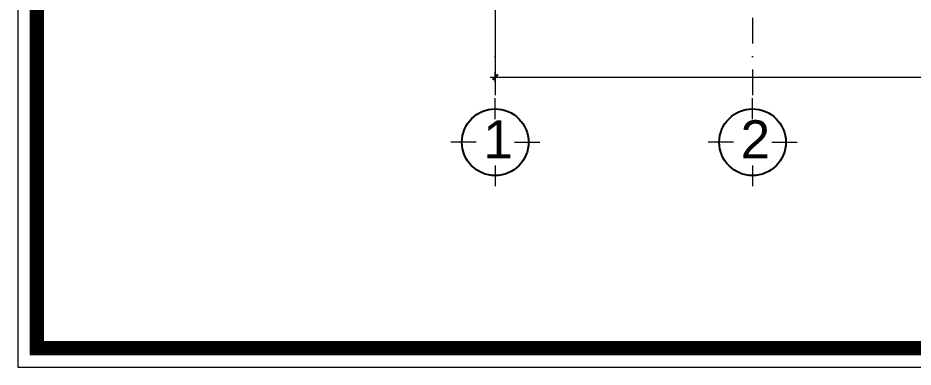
# Model space of a CAD drawing. Header units: millimetres. Extents: x 615730 to 2792744, y 139412 to 597571.
# Drawn here: x 1398377 to 1407072, y 284936 to 288329 of the extents above; entities that cross this region are included whole.
import ezdxf
from ezdxf.enums import TextEntityAlignment as Align

# ---------------------------------------------------------------- set-up
doc = ezdxf.new("R2010")
doc.units = ezdxf.units.MM
doc.header["$MEASUREMENT"] = 0
doc.header["$PDMODE"] = 34
doc.linetypes.add('DASHDOT', pattern=[1, 0.5, -0.25, 0, -0.25])
doc.layers.get('0').update_dxf_attribs({"lineweight": 5})
for name, color, linetype, lineweight in [('0.1(9)', 9, 'Continuous', 13), ('KT', 148, 'Continuous', 18), ('thay', 7, 'Continuous', 15), ('TIM TRUC', 149, 'DASHDOT', 9)]:
    doc.layers.add(name, color=color, linetype=linetype, lineweight=lineweight)
for name, color, linetype in [('H', 252, 'Continuous'), ('noi that', 29, 'Continuous'), ('TEXT', 2, 'Continuous')]:
    doc.layers.add(name, color=color, linetype=linetype)
doc.styles.add('H280', font='', dxfattribs={"height": 200})
doc.styles.add('KT OZON', font='', dxfattribs={"height": 200})
doc.styles.add('VNI-AVO', font='vni-roms.shx')
doc.styles.get('H280').set_extended_font_data('VNI-Avo')
doc.styles.get('KT OZON').set_extended_font_data('VNI-Helve')
doc.dimstyles.new('1-50b', dxfattribs={"dimtxt": 167, "dimasz": 50, "dimexe": 75, "dimexo": 150, "dimgap": 120, "dimtad": 1, "dimdec": 0, "dimzin": 12, "dimtxsty": 'VNI-AVO', "dimblk": ']', "dimcen": 0, "dimdle": 50, "dimclrd": 252, "dimclre": 252, "dimclrt": 2, "dimadec": 0, "dimazin": 0, "dimtfac": 1, "dimtdec": 0, "dimtix": 1, "dimtmove": 2, "dimatfit": 0, "dimldrblk": 'OPEN90', "dimfxl": 1, "dimlwd": -1, "dimlwe": -1, "dimarcsym": 0})

# ---------------------------------------------------------------- blocks, each defined once
blk = doc.blocks.new('TRUC 1')
at = {"ltscale": 50}
blk.add_circle((0, -9525), 8572, dxfattribs=at)
at = {"layer": '0.1(9)', "ltscale": 50}
for p, q in [((0, -3572), (0, 1782)), ((-4942, -9525), (-11427, -9525)), ((4942, -9525), (11427, -9525)), ((0, -15478), (0, -20832))]:
    blk.add_line(p, q, dxfattribs=at)
at = {"layer": 'TEXT', "ltscale": 50, "style": 'H280'}
blk.add_attdef('1', text='', height=10478, dxfattribs=at).set_placement((-214, -4892), align=Align.CENTER)
blk = doc.blocks.new(']')
for p, q in [((1, 0), (-1, 0)), ((0, 1), (0, -1))]:
    blk.add_line(p, q)
at = {"color": 9, "const_width": 0.4}
blk.add_lwpolyline([(-0.51, -0.51), (0.51, 0.51)], dxfattribs=at)
blk = doc.blocks.new('*D2194')
at = {"layer": 'DEFPOINTS', "color": 0, "ltscale": 10, "transparency": 16777216}
for p in [(1403013.7, 290000.4), (1423613, 290000.4), (1423613, 287753.8)]:
    blk.add_point(p, dxfattribs=at)
at = {"layer": 'KT', "color": 252, "ltscale": 10, "transparency": 16777216}
for p, q in [((1403013.7, 289850.4), (1403013.7, 287678.8)), ((1423613, 289850.4), (1423613, 287678.8)), ((1403063.7, 287753.8), (1423563, 287753.8))]:
    blk.add_line(p, q, dxfattribs=at)
at = {"layer": 'KT', "color": 252, "ltscale": 10, "transparency": 16777216, "xscale": 50, "yscale": 50, "zscale": 50, "rotation": 180}
blk.add_blockref(']', (1403013.7, 287753.8), dxfattribs=at)
at = {"layer": 'KT', "color": 252, "ltscale": 10, "transparency": 16777216, "xscale": 50, "yscale": 50, "zscale": 50}
blk.add_blockref(']', (1423613, 287753.8), dxfattribs=at)
at = {"layer": 'KT', "color": 2, "ltscale": 10, "transparency": 16777216, "insert": (1413313.4, 287957.3), "char_height": 167, "attachment_point": 5, "style": 'VNI-AVO'}
blk.add_mtext('20599', dxfattribs=at)
blk = doc.blocks.new('_Open90')
at = {"color": 0, "linetype": 'ByBlock', "lineweight": -2}
for p, q in [((0, 0), (-1, 0)), ((-0.5, 0.5), (0, 0)), ((0, 0), (-0.5, -0.5))]:
    blk.add_line(p, q, dxfattribs=at)

msp = doc.modelspace()

# ---------------------------------------------------------------- linework, layer by layer
at = {"layer": 'H', "const_width": 138.2}
msp.add_lwpolyline([(1398561.8, 285120.6), (1425564.7, 285120.6), (1425564.7, 304105.6), (1398561.8, 304105.6)], close=True, dxfattribs=at)
at = {"layer": 'thay', "linetype": 'Continuous'}
msp.add_lwpolyline([(1398377.5, 284936.3), (1425749, 284936.3), (1425749, 304289.9), (1398377.5, 304289.9)], close=True, dxfattribs=at)
at = {"layer": 'TIM TRUC', "ltscale": 500}
for p, q in [((1403013.7, 299831.5), (1403013.7, 287548.1)), ((1405513.2, 299831.5), (1405513.2, 287548.1))]:
    msp.add_line(p, q, dxfattribs=at)

# ---------------------------------------------------------------- block references
at = {"layer": 'noi that', "lineweight": -2, "ltscale": 10}
ref = msp.add_blockref('TRUC 1', (1403013.7, 286761), dxfattribs=dict(at, xscale=0.03778148023411632, yscale=0.03778148023411632, zscale=0.03778148023411632, rotation=180))
ref.add_attrib('1', '1', dxfattribs={"layer": 'TEXT', "color": 3, "ltscale": 50, "height": 370.2, "style": 'KT OZON'}).set_placement((1403040.4, 286964), align=Align.CENTER)
ref = msp.add_blockref('TRUC 1', (1405513.2, 286761), dxfattribs=dict(at, xscale=0.03778148023411632, yscale=0.03778148023411632, zscale=0.03778148023411632, rotation=180))
ref.add_attrib('1', '2', dxfattribs={"layer": 'TEXT', "color": 3, "ltscale": 50, "height": 370.2, "style": 'KT OZON'}).set_placement((1405539.9, 286964), align=Align.CENTER)

# ---------------------------------------------------------------- dimensions: what is measured, and where the dimension line sits
at = {"layer": 'KT', "ltscale": 10}
dim = msp.add_linear_dim(base=(1423613, 287753.8), p1=(1403013.7, 290000.4), p2=(1423613, 290000.4), dimstyle='1-50b', dxfattribs=at)
dim.commit()
dim.dimension.update_dxf_attribs({"geometry": '*D2194', "text_midpoint": (1413313.4, 287957.3)})

doc.saveas('drawing.dxf')
